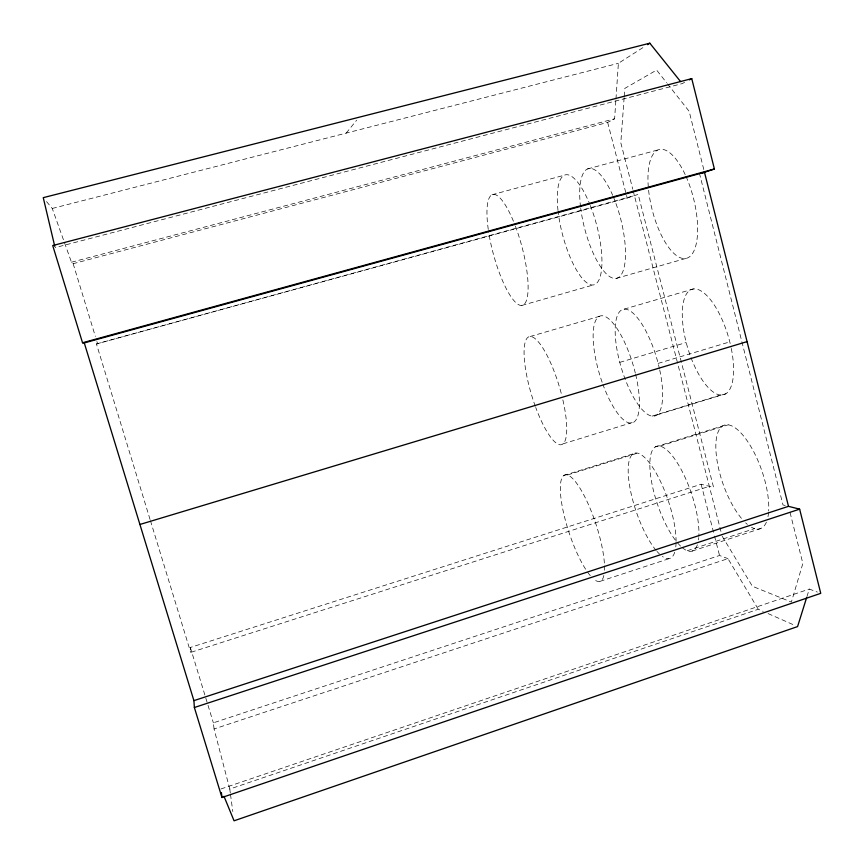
<?xml version="1.0" encoding="UTF-8"?>
<svg xmlns="http://www.w3.org/2000/svg" width="864" height="864" viewBox="0 0 864 864"><rect width="100%" height="100%" fill="white"/><g stroke="black" fill="none" stroke-linecap="round" stroke-linejoin="round"><path stroke-width="0.65" stroke-dasharray="4.32 3.24" d="M46.537 201.593L52.261 208.462L71.474 262.213L73.148 263.693L607.662 122.418L614.617 118.789L615.87 100.3M615.967 98.982L618.386 63.32L644.209 46.796M624.132 97.686L620.806 142.798L632.761 189.184M624.229 96.358L624.812 88.398L656.629 70.081L666.641 82.771M806.954 596.57L809.298 589.064L817.312 592.056M346.205 133.099L356.638 120.215M684.58 82.361L682.193 83.603L55.08 247.644M230.299 793.022L229.77 789.059L758.279 609.26L763.193 611.431M220.979 788.962L809.298 589.064M150.066 519.469L96.444 343.937L627.188 198.029L638.172 194.378L713.588 487.393L701.136 484.25L190.35 647.471L190.674 652.406L709.333 486.324M229.77 789.059L214.067 728.978L727.974 558.641L758.279 609.26M214.067 728.978L213.365 722.833L719.539 555.487L727.974 558.641M687.215 550.735L754.607 528.595M600.037 581.353L669.881 558.392M692.194 551.059L760.255 528.692M563.803 475.481L633.139 453.838M655.29 446.915L722.866 425.822M567.508 474.995L637.546 453.125M659.923 446.137L728.158 424.829M652.082 416.113L720.576 395.042M563.036 443.826L634.057 421.978M656.748 414.99L725.922 393.703M658.152 363.398L729.788 341.885M619.78 362.362L686.2 342.522M530.204 336.496L601.42 315.749M624.164 309.128L693.533 288.922M521.834 305.446L593.32 284.958M616.151 278.413L685.768 258.455M96.444 343.937L634.414 195.62M492.016 194.746L564.451 175.176M587.574 168.934L658.109 149.882M71.474 262.213L614.617 118.789M52.261 208.462L618.386 63.32M785.192 505.494L782.989 504.943L699.602 173.923M768.107 613.591L795.128 625.504M667.472 83.83L689.159 111.337L703.836 169.7M722.196 536.231L752.382 586.256L791.37 602.078L802.861 563.447L789.804 511.52M73.148 263.693L95.342 336.388M96.898 341.485L97.675 344.034M190.35 647.471L213.365 722.833M150.466 520.754L190.674 652.406M633.085 190.469L721.861 534.956M607.662 122.418L626.184 194.119M626.519 195.426L627.188 198.029M701.136 484.25L714.182 534.762M714.517 536.058L719.539 555.487M230.483 794.351L232.805 811.544M697.356 544.795A55.328 17.82 71.2 0 1 681.426 546.912M680.562 546.102A55.328 17.82 71.2 0 1 677.009 542.225M675.216 539.957A55.328 17.82 71.2 0 1 649.836 464.216A55.328 17.82 71.2 0 1 675.637 460.318A55.328 17.82 71.2 0 1 698.836 536.382M698.749 537.602A55.328 17.82 71.2 0 1 698.479 539.903M766.39 522.148A54.799 20.498 70.8 0 1 751.464 527.234M747.36 524.372A54.799 20.498 70.8 0 1 745.675 522.871M741.442 518.346A54.799 20.498 70.8 0 1 715.867 444.388A54.799 20.498 70.8 0 1 744.206 436.774A54.799 20.498 70.8 0 1 768.668 511.034M768.571 512.352A54.799 20.498 70.8 0 1 767.88 517.19M659.729 370.008A55.62 18.338 73.3 0 1 638.572 405.162A55.62 18.338 73.3 0 1 618.43 313.373A55.62 18.338 73.3 0 1 659.437 368.69M731.279 348.44A55.08 21.092 73.3 0 1 705.683 384.642A55.08 21.092 73.3 0 1 686.815 293.436A55.08 21.092 73.3 0 1 731.009 347.123M613.181 196.474A56.624 18.641 75.6 0 1 617.285 278.111A56.624 18.641 75.6 0 1 580.716 208.364M580.554 207.025A56.624 18.641 75.6 0 1 587.92 168.793A56.624 18.641 75.6 0 1 612.673 195.286M686.016 176.44A56.074 21.438 76 0 1 686.815 258.196A56.074 21.438 76 0 1 648.421 188.352M648.302 187.034A56.074 21.438 76 0 1 658.757 149.645A56.074 21.438 76 0 1 685.487 175.273M603.839 575.467A56.041 14.094 71.7 0 1 593.104 578.588M590.296 575.662A56.041 14.094 71.7 0 1 587.185 571.568M585.608 569.192A56.041 14.094 71.7 0 1 560.498 493.193A56.041 14.094 71.7 0 1 580.133 488.473A56.041 14.094 71.7 0 1 604.454 564.656M604.508 565.952A56.041 14.094 71.7 0 1 604.39 571.741M674.719 552.215A55.501 16.924 71.3 0 1 662.407 556.448M659.534 554.083A55.501 16.924 71.3 0 1 656.996 551.416M656.122 550.4A55.501 16.924 71.3 0 1 628.333 474.973A55.501 16.924 71.3 0 1 650.808 464.692A55.501 16.924 71.3 0 1 676.069 541.274M676.058 542.581A55.501 16.924 71.3 0 1 675.724 547.355M562.864 399.924A56.354 14.504 73.3 0 1 561.514 444.658A56.354 14.504 73.3 0 1 535.734 407.452M535.302 406.264A56.354 14.504 73.3 0 1 528.844 336.798A56.354 14.504 73.3 0 1 561.676 395.021M635.645 374.436A55.804 17.42 73.3 0 1 632.34 422.863A55.804 17.42 73.3 0 1 602.964 384.577M602.122 382.223A55.804 17.42 73.3 0 1 600.383 315.932A55.804 17.42 73.3 0 1 635.321 373.108M515.365 226.098A57.37 14.753 75 0 1 521.986 305.424A57.37 14.753 75 0 1 488.441 230.623M488.268 229.424A57.37 14.753 75 0 1 493.042 194.411A57.37 14.753 75 0 1 514.89 224.856M590.274 205.47A56.808 17.712 75.4 0 1 593.546 284.915A56.808 17.712 75.4 0 1 558.144 211.82M558.004 210.514A56.808 17.712 75.4 0 1 565.628 174.809A56.808 17.712 75.4 0 1 589.777 204.25"/><path stroke-width="1.3" d="M806.566 597.812L797.58 626.584L234.058 820.8L223.992 796.306M647.579 44.636L649.814 43.2L680.53 81.529M689.364 79.866L691.751 78.624L714.398 168.998L702.054 173.113M221.962 797.504L820.746 593.341L799.643 509.155L788.497 506.336L193.914 700.639L194.368 707.508L221.962 797.504L221.4 792.623M194.368 707.508L799.643 509.155M139.914 524.47L747.079 341.626M691.751 78.624L52.726 245.56L82.534 342.77L714.398 168.998M82.534 342.77L84.272 342.922L704.495 172.292L788.497 506.336M649.814 43.2L43.254 197.662L54.778 246.37M84.272 342.922L193.914 700.639"/></g></svg>
